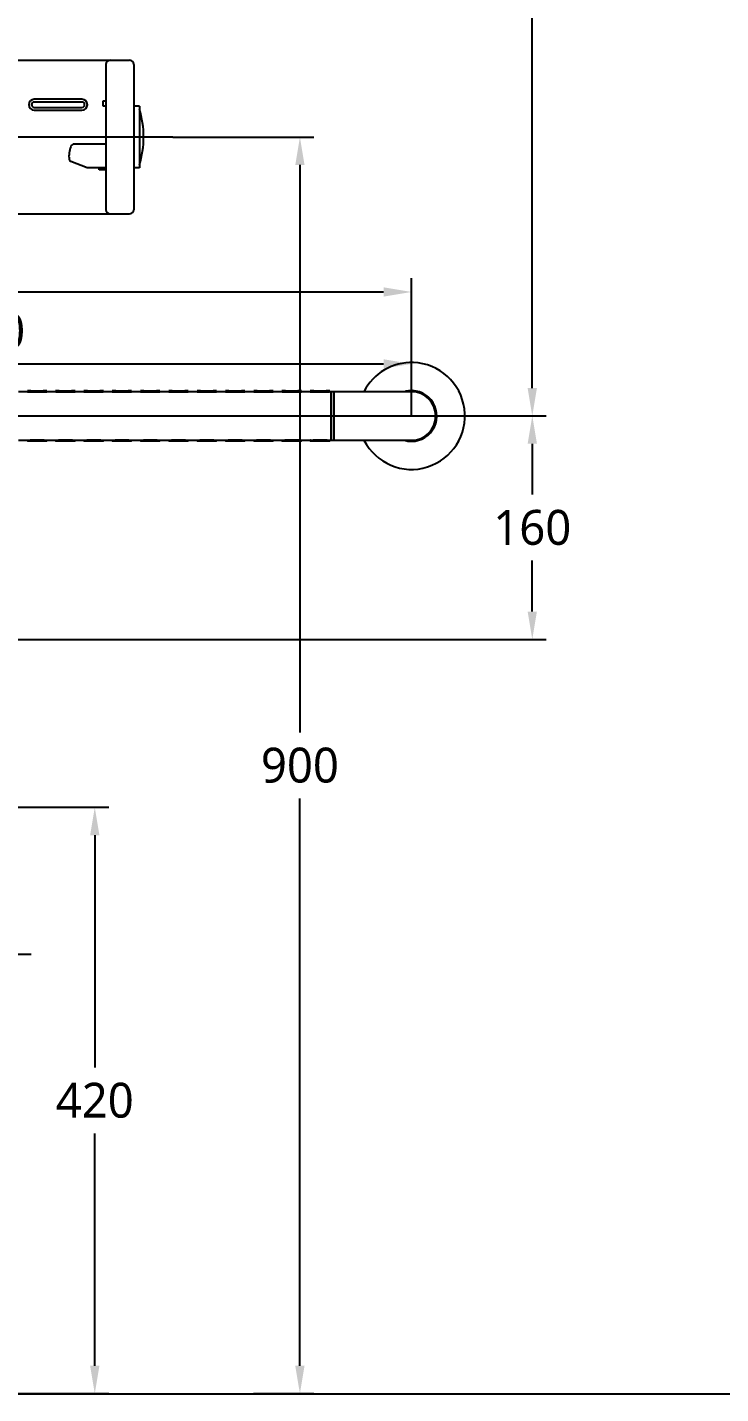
# Model space of a CAD drawing. Extents: x 3814 to 6583, y -1052 to 2311.
# Drawn here: x 4702 to 5199, y -811 to 167 of the extents above; entities that cross this region are included whole.
import ezdxf

# ---------------------------------------------------------------- set-up
doc = ezdxf.new("R2010")
doc.units = 0
doc.header["$LTSCALE"] = 20
doc.header["$MEASUREMENT"] = 0
doc.linetypes.add('CENTERX2', pattern=[20.32, 12.7, -2.54, 2.54, -2.54])
doc.layers.get('0').update_dxf_attribs({"linetype": 'CONTINUOUS'})
doc.layers.get('DEFPOINTS').update_dxf_attribs({"linetype": 'CONTINUOUS'})
for name, color, linetype in [('1', 1, 'CONTINUOUS'), ('10', 7, 'CONTINUOUS'), ('3', 3, 'CONTINUOUS'), ('4', 4, 'CONTINUOUS'), ('6', 6, 'CONTINUOUS')]:
    doc.layers.add(name, color=color, linetype=linetype)
doc.styles.get("Standard").update_dxf_attribs({"font": 'NanumGothic.ttf'})
doc.dimstyles.get("Standard").update_dxf_attribs({"dimtxt": 2.5, "dimasz": 2, "dimexe": 2, "dimexo": 1, "dimgap": 1.5, "dimtad": 1, "dimdec": 0, "dimlfac": 10, "dimrnd": 0.5, "dimzin": 0, "dimdsep": 46, "dimtxsty": 'Standard', "dimcen": 0, "dimclrt": 2, "dimadec": 0, "dimazin": 0, "dimtfac": 1, "dimtdec": 0, "dimtmove": 0, "dimatfit": 3, "dimfxl": 0, "dimtolj": 1, "dimtzin": 0, "dimarcsym": 0})

# ---------------------------------------------------------------- blocks, each defined once
blk = doc.blocks.new('*D107')
at = {"layer": '3', "color": 3, "lineweight": -2}
for p, q in [((4805.93, 88.42), (4907, 88.42)), ((4897, 68.42), (4897, -337.82)), ((4897, -791.27), (4897, -385.04)), ((4863.8, -811.27), (4907, -811.27))]:
    blk.add_line(p, q, dxfattribs=at)
at = {"layer": '3', "color": 3}
for points in [[(4893.66, 68.42), (4900.33, 68.42), (4897, 88.42)], [(4893.66, -791.27), (4900.33, -791.27), (4897, -811.27)]]:
    blk.add_solid(points, dxfattribs=at)
at = {"layer": 'DEFPOINTS', "color": 0}
for p in [(4805.93, 88.42), (4863.8, -811.27), (4897, -811.27)]:
    blk.add_point(p, dxfattribs=at)
at = {"layer": '3', "color": 2, "insert": (4897, -361.43), "char_height": 25, "attachment_point": 5}
blk.add_mtext('\\A1;900', dxfattribs=at)
blk = doc.blocks.new('*D100')
at = {"layer": '3', "color": 3, "lineweight": -2}
for p, q in [((4650.39, -391.42), (4760, -391.42)), ((4750, -411.42), (4750, -577.79)), ((4750, -791.27), (4750, -624.9)), ((4513.51, -811.27), (4760, -811.27))]:
    blk.add_line(p, q, dxfattribs=at)
at = {"layer": '3', "color": 3}
for points in [[(4746.67, -411.42), (4753.33, -411.42), (4750, -391.42)], [(4746.67, -791.27), (4753.33, -791.27), (4750, -811.27)]]:
    blk.add_solid(points, dxfattribs=at)
at = {"layer": 'DEFPOINTS', "color": 0}
for p in [(4650.39, -391.42), (4513.51, -811.27), (4750, -811.27)]:
    blk.add_point(p, dxfattribs=at)
at = {"layer": '3', "color": 2, "insert": (4750, -601.35), "char_height": 25, "attachment_point": 5}
blk.add_mtext('\\A1;420', dxfattribs=at)
blk = doc.blocks.new('*D101')
at = {"layer": '3', "color": 3, "lineweight": -2}
for p, q in [((4236.63, 791.05), (5073.5, 791.05)), ((5063.5, 771.05), (5063.5, 363.6)), ((5063.5, -91.27), (5063.5, 316.38)), ((4291.34, -111.27), (5073.5, -111.27))]:
    blk.add_line(p, q, dxfattribs=at)
at = {"layer": '3', "color": 3}
for points in [[(5060.17, 771.05), (5066.83, 771.05), (5063.5, 791.05)], [(5060.17, -91.27), (5066.83, -91.27), (5063.5, -111.27)]]:
    blk.add_solid(points, dxfattribs=at)
at = {"layer": 'DEFPOINTS', "color": 0}
for p in [(4236.63, 791.05), (4291.34, -111.27), (5063.5, -111.27)]:
    blk.add_point(p, dxfattribs=at)
at = {"layer": '3', "color": 2, "insert": (5063.5, 339.99), "char_height": 25, "attachment_point": 5}
blk.add_mtext('\\A1;900', dxfattribs=at)
blk = doc.blocks.new('*D103')
at = {"layer": '3', "color": 3, "lineweight": -2}
for p, q in [((4367.36, -111.27), (4367.36, -64)), ((4976.97, -111.27), (4976.97, -64)), ((4387.36, -74), (4956.97, -74))]:
    blk.add_line(p, q, dxfattribs=at)
at = {"layer": '3', "color": 3}
for points in [[(4387.36, -70.67), (4387.36, -77.33), (4367.36, -74)], [(4956.97, -70.67), (4956.97, -77.33), (4976.97, -74)]]:
    blk.add_solid(points, dxfattribs=at)
at = {"layer": 'DEFPOINTS', "color": 0}
for p in [(4976.97, -74), (4367.36, -111.27), (4976.97, -111.27)]:
    blk.add_point(p, dxfattribs=at)
at = {"layer": '3', "color": 2, "insert": (4672.17, -50.39), "char_height": 25, "attachment_point": 5}
blk.add_mtext('\\A1;610', dxfattribs=at)
blk = doc.blocks.new('*D104')
at = {"layer": '3', "color": 3, "lineweight": -2}
for p, q in [((4277.37, -86.43), (4277.37, -12.5)), ((4976.97, -111.27), (4976.97, -12.5)), ((4297.37, -22.5), (4956.97, -22.5))]:
    blk.add_line(p, q, dxfattribs=at)
at = {"layer": '3', "color": 3}
for points in [[(4297.37, -19.17), (4297.37, -25.83), (4277.37, -22.5)], [(4956.97, -19.17), (4956.97, -25.83), (4976.97, -22.5)]]:
    blk.add_solid(points, dxfattribs=at)
at = {"layer": 'DEFPOINTS', "color": 0}
for p in [(4976.97, -22.5), (4277.37, -86.43), (4976.97, -111.27)]:
    blk.add_point(p, dxfattribs=at)
at = {"layer": '3', "color": 2, "insert": (4650, 1.02), "char_height": 25, "attachment_point": 5}
blk.add_mtext('\\A1;700', dxfattribs=at)
blk = doc.blocks.new('*D114')
at = {"layer": '3', "color": 3, "lineweight": -2}
for p, q in [((4571.22, -111.17), (5073.5, -111.17)), ((5063.5, -131.17), (5063.5, -167.61)), ((5063.5, -251.27), (5063.5, -214.83)), ((4550.67, -271.27), (5073.5, -271.27))]:
    blk.add_line(p, q, dxfattribs=at)
at = {"layer": '3', "color": 3}
for points in [[(5060.17, -131.17), (5066.83, -131.17), (5063.5, -111.17)], [(5060.17, -251.27), (5066.83, -251.27), (5063.5, -271.27)]]:
    blk.add_solid(points, dxfattribs=at)
at = {"layer": 'DEFPOINTS', "color": 0}
for p in [(4571.22, -111.17), (4550.67, -271.27), (5063.5, -271.27)]:
    blk.add_point(p, dxfattribs=at)
at = {"layer": '3', "color": 2, "insert": (5063.5, -191.22), "char_height": 25, "attachment_point": 5}
blk.add_mtext('\\A1;160', dxfattribs=at)

msp = doc.modelspace()

# ---------------------------------------------------------------- linework, layer by layer
at = {"color": 5, "linetype": 'Continuous', "lineweight": 25}
for p, q in [((4701.72702, -93.8842), (4695.30483, -93.8842)), ((4701.70164, -93.38762), (4701.70164, -93.88887)), ((4704.18601, -93.37337), (4713.12976, -93.37337)), ((4704.18601, -94.04861), (4713.12976, -94.04861)), ((4721.99953, -93.8842), (4715.57735, -93.8842)), ((4715.61413, -93.88887), (4715.61413, -93.38762)), ((4721.97415, -93.38762), (4721.97415, -93.88887)), ((4724.45853, -93.37337), (4733.40228, -93.37337)), ((4724.45853, -94.04861), (4733.40228, -94.04861)), ((4742.27202, -93.8842), (4735.84984, -93.8842)), ((4735.88665, -93.88887), (4735.88665, -93.38762)), ((4742.24664, -93.38762), (4742.24664, -93.88887)), ((4744.73101, -93.37337), (4753.67477, -93.37337)), ((4744.73101, -94.04861), (4753.67477, -94.04861)), ((4762.54454, -93.8842), (4756.12236, -93.8842)), ((4756.15914, -93.88887), (4756.15914, -93.38762)), ((4762.51916, -93.38762), (4762.51916, -93.88887)), ((4765.00353, -93.37337), (4773.94725, -93.37337)), ((4765.00353, -94.04861), (4773.94725, -94.04861)), ((4782.81703, -93.8842), (4776.39484, -93.8842)), ((4776.43166, -93.88887), (4776.43166, -93.38762)), ((4782.79165, -93.38762), (4782.79165, -93.88887)), ((4785.27602, -93.37337), (4794.21977, -93.37337)), ((4785.27602, -94.04861), (4794.21977, -94.04861)), ((4803.08954, -93.8842), (4796.66733, -93.8842)), ((4796.70414, -93.88887), (4796.70414, -93.38762)), ((4803.06413, -93.38762), (4803.06413, -93.88887)), ((4805.54851, -93.37337), (4814.49226, -93.37337)), ((4805.54851, -94.04861), (4814.49226, -94.04861)), ((4823.36203, -93.8842), (4816.93985, -93.8842)), ((4816.97663, -93.88887), (4816.97663, -93.38762)), ((4823.33665, -93.38762), (4823.33665, -93.88887)), ((4825.82102, -93.37337), (4834.76475, -93.37337)), ((4825.82102, -94.04861), (4834.76475, -94.04861)), ((4843.63452, -93.8842), (4837.21234, -93.8842)), ((4837.24912, -93.88887), (4837.24912, -93.38762)), ((4843.60917, -93.38762), (4843.60917, -93.88887)), ((4846.09354, -93.37337), (4855.03729, -93.37337)), ((4846.09354, -94.04861), (4855.03729, -94.04861)), ((4863.90701, -93.8842), (4857.48482, -93.8842)), ((4857.52167, -93.88887), (4857.52167, -93.38762)), ((4863.88166, -93.38762), (4863.88166, -93.88887)), ((4866.36603, -93.37337), (4875.30978, -93.37337)), ((4866.36603, -94.04861), (4875.30978, -94.04861)), ((4884.17955, -93.8842), (4877.75731, -93.8842)), ((4877.79415, -93.88887), (4877.79415, -93.38762)), ((4884.15414, -93.38762), (4884.15414, -93.88887)), ((4886.63852, -93.37337), (4895.58227, -93.37337)), ((4886.63852, -94.04861), (4895.58227, -94.04861)), ((4904.45204, -93.8842), (4898.02986, -93.8842)), ((4898.06664, -93.88887), (4898.06664, -93.38762)), ((4904.42663, -93.38762), (4904.42663, -93.88887)), ((4906.911, -93.37337), (4915.85476, -93.37337)), ((4906.911, -94.04861), (4915.85476, -94.04861)), ((4919.33287, -93.8842), (4918.30235, -93.8842)), ((4918.33913, -93.88887), (4918.33913, -93.38762)), ((4921.3204, -93.8842), (4919.33287, -93.8842)), ((4919.33287, -111.27482), (4919.33287, -93.8842)), ((4919.33287, -128.66545), (4919.33287, -93.88449)), ((4952.12667, -93.8842), (4921.3204, -93.8842)), ((4921.3204, -111.27482), (4921.3204, -93.8842)), ((4921.3204, -93.8842), (4921.3204, -128.66545)), ((4976.9704, -93.8842), (4952.12667, -93.8842)), ((4919.33287, -128.66545), (4919.33287, -111.27482)), ((4921.3204, -128.66545), (4921.3204, -111.27482)), ((4695.31627, -128.66545), (4701.73845, -128.66545)), ((4701.70164, -128.66078), (4701.70164, -129.16203)), ((4704.18601, -128.47255), (4713.12976, -128.47255)), ((4704.18601, -129.14779), (4713.12976, -129.14779)), ((4713.12976, -129.17628), (4704.18601, -129.17628)), ((4715.58875, -128.66545), (4722.01094, -128.66545)), ((4715.61413, -129.16203), (4715.61413, -128.66078)), ((4721.97415, -128.66078), (4721.97415, -129.16203)), ((4724.45853, -128.47255), (4733.40228, -128.47255)), ((4724.45853, -129.14779), (4733.40228, -129.14779)), ((4733.40228, -129.17628), (4724.45853, -129.17628)), ((4735.86127, -128.66545), (4742.28345, -128.66545)), ((4735.88665, -129.16203), (4735.88665, -128.66078)), ((4742.24664, -128.66078), (4742.24664, -129.16203)), ((4744.73101, -128.47255), (4753.67477, -128.47255)), ((4744.73101, -129.14779), (4753.67477, -129.14779)), ((4753.67477, -129.17628), (4744.73101, -129.17628)), ((4756.13376, -128.66545), (4762.55594, -128.66545)), ((4756.15914, -129.16203), (4756.15914, -128.66078)), ((4762.51916, -128.66078), (4762.51916, -129.16203)), ((4765.00353, -128.47255), (4773.94725, -128.47255)), ((4765.00353, -129.14779), (4773.94725, -129.14779)), ((4773.94725, -129.17628), (4765.00353, -129.17628)), ((4776.40625, -128.66545), (4782.82846, -128.66545)), ((4776.43166, -129.16203), (4776.43166, -128.66078)), ((4782.79165, -128.66078), (4782.79165, -129.16203)), ((4785.27602, -128.47255), (4794.21977, -128.47255)), ((4785.27602, -129.14779), (4794.21977, -129.14779)), ((4794.21977, -129.17628), (4785.27602, -129.17628)), ((4796.67876, -128.66545), (4803.10095, -128.66545)), ((4796.70414, -129.16203), (4796.70414, -128.66078)), ((4803.06413, -128.66078), (4803.06413, -129.16203)), ((4805.54851, -128.47255), (4814.49226, -128.47255)), ((4805.54851, -129.14779), (4814.49226, -129.14779)), ((4814.49226, -129.17628), (4805.54851, -129.17628)), ((4816.95125, -128.66545), (4823.37343, -128.66545)), ((4816.97663, -129.16203), (4816.97663, -128.66078)), ((4823.33665, -128.66078), (4823.33665, -129.16203)), ((4825.82102, -128.47255), (4834.76475, -128.47255)), ((4825.82102, -129.14779), (4834.76475, -129.14779)), ((4834.76475, -129.17628), (4825.82102, -129.17628)), ((4837.22377, -128.66545), (4843.64595, -128.66545)), ((4837.24912, -129.16203), (4837.24912, -128.66078)), ((4843.60917, -128.66078), (4843.60917, -129.16203)), ((4846.09354, -128.47255), (4855.03729, -128.47255)), ((4846.09354, -129.14779), (4855.03729, -129.14779)), ((4855.03729, -129.17628), (4846.09354, -129.17628)), ((4857.49626, -128.66545), (4863.91844, -128.66545)), ((4857.52167, -129.16203), (4857.52167, -128.66078)), ((4863.88166, -128.66078), (4863.88166, -129.16203)), ((4866.36603, -128.47255), (4875.30978, -128.47255)), ((4866.36603, -129.14779), (4875.30978, -129.14779)), ((4875.30978, -129.17628), (4866.36603, -129.17628)), ((4877.76874, -128.66545), (4884.19093, -128.66545)), ((4877.79415, -129.16203), (4877.79415, -128.66078)), ((4884.15414, -128.66078), (4884.15414, -129.16203)), ((4886.63852, -128.47255), (4895.58227, -128.47255)), ((4886.63852, -129.14779), (4895.58227, -129.14779)), ((4895.58227, -129.17628), (4886.63852, -129.17628)), ((4898.04123, -128.66545), (4904.46347, -128.66545)), ((4898.06664, -129.16203), (4898.06664, -128.66078)), ((4904.42663, -128.66078), (4904.42663, -129.16203)), ((4906.911, -128.47255), (4915.85476, -128.47255)), ((4906.911, -129.14779), (4915.85476, -129.14779)), ((4915.85476, -129.17628), (4906.911, -129.17628)), ((4918.31378, -128.66545), (4919.33287, -128.66545)), ((4918.33913, -129.16203), (4918.33913, -128.66078)), ((4919.33287, -128.66545), (4921.3204, -128.66545)), ((4921.3204, -128.66545), (4952.12667, -128.66545)), ((4952.12667, -128.66545), (4976.9704, -128.66545))]:
    msp.add_line(p, q, dxfattribs=at)
at = {"color": 5, "linetype": 'Continuous', "lineweight": 25, "flags": 128}
for points in [[(4704.18601, -129.17628), (4703.2353, -129.17519), (4702.4293, -129.1721), (4701.89076, -129.16748), (4701.70164, -129.16203), (4701.89076, -129.15658), (4702.4293, -129.15196), (4703.2353, -129.14887), (4704.18601, -129.14779)], [(4713.12976, -129.14779), (4714.0805, -129.14887), (4714.8865, -129.15196), (4715.42504, -129.15658), (4715.61413, -129.16203), (4715.42504, -129.16748), (4714.8865, -129.1721), (4714.0805, -129.17519), (4713.12976, -129.17628)], [(4724.45853, -129.17628), (4723.50779, -129.17519), (4722.70179, -129.1721), (4722.16325, -129.16748), (4721.97415, -129.16203), (4722.16325, -129.15658), (4722.70179, -129.15196), (4723.50779, -129.14887), (4724.45853, -129.14779)], [(4733.40228, -129.14779), (4734.35298, -129.14887), (4735.15898, -129.15196), (4735.69752, -129.15658), (4735.88665, -129.16203), (4735.69752, -129.16748), (4735.15898, -129.1721), (4734.35298, -129.17519), (4733.40228, -129.17628)], [(4744.73101, -129.17628), (4743.78028, -129.17519), (4742.97431, -129.1721), (4742.43577, -129.16748), (4742.24664, -129.16203), (4742.43577, -129.15658), (4742.97431, -129.15196), (4743.78028, -129.14887), (4744.73101, -129.14779)], [(4753.67477, -129.14779), (4754.6255, -129.14887), (4755.43147, -129.15196), (4755.97004, -129.15658), (4756.15914, -129.16203), (4755.97004, -129.16748), (4755.43147, -129.1721), (4754.6255, -129.17519), (4753.67477, -129.17628)], [(4765.00353, -129.17628), (4764.0528, -129.17519), (4763.24679, -129.1721), (4762.70826, -129.16748), (4762.51916, -129.16203), (4762.70826, -129.15658), (4763.24679, -129.15196), (4764.0528, -129.14887), (4765.00353, -129.14779)], [(4773.94725, -129.14779), (4774.89799, -129.14887), (4775.70399, -129.15196), (4776.24253, -129.15658), (4776.43166, -129.16203), (4776.24253, -129.16748), (4775.70399, -129.1721), (4774.89799, -129.17519), (4773.94725, -129.17628)], [(4785.27602, -129.17628), (4784.32528, -129.17519), (4783.51931, -129.1721), (4782.98074, -129.16748), (4782.79165, -129.16203), (4782.98074, -129.15658), (4783.51931, -129.15196), (4784.32528, -129.14887), (4785.27602, -129.14779)], [(4794.21977, -129.14779), (4795.17051, -129.14887), (4795.97648, -129.15196), (4796.51505, -129.15658), (4796.70414, -129.16203), (4796.51505, -129.16748), (4795.97648, -129.1721), (4795.17051, -129.17519), (4794.21977, -129.17628)], [(4805.54851, -129.17628), (4804.5978, -129.17519), (4803.7918, -129.1721), (4803.25326, -129.16748), (4803.06413, -129.16203), (4803.25326, -129.15658), (4803.7918, -129.15196), (4804.5978, -129.14887), (4805.54851, -129.14779)], [(4814.49226, -129.14779), (4815.44299, -129.14887), (4816.249, -129.15196), (4816.78753, -129.15658), (4816.97663, -129.16203), (4816.78753, -129.16748), (4816.249, -129.1721), (4815.44299, -129.17519), (4814.49226, -129.17628)], [(4825.82102, -129.17628), (4824.87029, -129.17519), (4824.06429, -129.1721), (4823.52575, -129.16748), (4823.33665, -129.16203), (4823.52575, -129.15658), (4824.06429, -129.15196), (4824.87029, -129.14887), (4825.82102, -129.14779)], [(4834.76475, -129.14779), (4835.71548, -129.14887), (4836.52151, -129.15196), (4837.06005, -129.15658), (4837.24912, -129.16203), (4837.06005, -129.16748), (4836.52151, -129.1721), (4835.71548, -129.17519), (4834.76475, -129.17628)], [(4846.09354, -129.17628), (4845.14281, -129.17519), (4844.33678, -129.1721), (4843.79824, -129.16748), (4843.60917, -129.16203), (4843.79824, -129.15658), (4844.33678, -129.15196), (4845.14281, -129.14887), (4846.09354, -129.14779)], [(4855.03729, -129.14779), (4855.98797, -129.14887), (4856.794, -129.15196), (4857.33254, -129.15658), (4857.52167, -129.16203), (4857.33254, -129.16748), (4856.794, -129.1721), (4855.98797, -129.17519), (4855.03729, -129.17628)], [(4866.36603, -129.17628), (4865.41529, -129.17519), (4864.60932, -129.1721), (4864.07078, -129.16748), (4863.88166, -129.16203), (4864.07078, -129.15658), (4864.60932, -129.15196), (4865.41529, -129.14887), (4866.36603, -129.14779)], [(4875.30978, -129.14779), (4876.26052, -129.14887), (4877.06649, -129.15196), (4877.60503, -129.15658), (4877.79415, -129.16203), (4877.60503, -129.16748), (4877.06649, -129.1721), (4876.26052, -129.17519), (4875.30978, -129.17628)], [(4886.63852, -129.17628), (4885.68778, -129.17519), (4884.88181, -129.1721), (4884.34327, -129.16748), (4884.15414, -129.16203), (4884.34327, -129.15658), (4884.88181, -129.15196), (4885.68778, -129.14887), (4886.63852, -129.14779)], [(4895.58227, -129.14779), (4896.533, -129.14887), (4897.33898, -129.15196), (4897.87751, -129.15658), (4898.06664, -129.16203), (4897.87751, -129.16748), (4897.33898, -129.1721), (4896.533, -129.17519), (4895.58227, -129.17628)], [(4906.911, -129.17628), (4905.96027, -129.17519), (4905.1543, -129.1721), (4904.61576, -129.16748), (4904.42663, -129.16203), (4904.61576, -129.15658), (4905.1543, -129.15196), (4905.96027, -129.14887), (4906.911, -129.14779)], [(4915.85476, -129.14779), (4916.80549, -129.14887), (4917.61146, -129.15196), (4918.15006, -129.15658), (4918.33913, -129.16203), (4918.15006, -129.16748), (4917.61146, -129.1721), (4916.80549, -129.17519), (4915.85476, -129.17628)]]:
    msp.add_lwpolyline(points, dxfattribs=at)
at = {"color": 5, "linetype": 'Continuous', "lineweight": 25}
for centre, radius, start, end in [((4976.97039, -111.27483), 38.25938, 87.94728275, 152.96430821), ((4976.97039, -111.27483), 38.25938, 207.03569179, 87.94728275), ((4703.56491, -201.69784), 108.32625, 89.67148801, 90.98556961), ((4713.7509, -201.69141), 108.31982, 89.01439139, 90.32855099), ((4723.83739, -201.69141), 108.31982, 89.67144901, 90.98560861), ((4734.02338, -201.69784), 108.32625, 89.01443039, 90.32851199), ((4744.10991, -201.69633), 108.32474, 89.67147889, 90.98557874), ((4754.29589, -201.69331), 108.32172, 89.01440291, 90.32853946), ((4764.3824, -201.69141), 108.31982, 89.67144901, 90.98560861), ((4774.56837, -201.69871), 108.32711, 89.01443173, 90.32851848), ((4784.65489, -201.69331), 108.32172, 89.67146054, 90.98559709), ((4794.8409, -201.69331), 108.32172, 89.01440291, 90.32853946), ((4804.92741, -201.69784), 108.32625, 89.67148801, 90.98556961), ((4815.11339, -201.69141), 108.31982, 89.01439139, 90.32855099), ((4825.19989, -201.69141), 108.31982, 89.67144901, 90.98560861), ((4835.38591, -201.68648), 108.31489, 89.01436151, 90.32858086), ((4845.47238, -201.68648), 108.31489, 89.67141914, 90.98563849), ((4855.65838, -201.69934), 108.32775, 89.01443951, 90.32850286), ((4865.74492, -201.69633), 108.32474, 89.67147889, 90.98557874), ((4875.93089, -201.69633), 108.32474, 89.01442126, 90.32852111), ((4886.01741, -201.69633), 108.32474, 89.67147889, 90.98557874), ((4896.20338, -201.69633), 108.32474, 89.01442126, 90.32852111), ((4906.2899, -201.69633), 108.32474, 89.67147889, 90.98557874), ((4916.4759, -201.69028), 108.31869, 89.01438456, 90.32855781), ((4976.97039, -111.27483), 18.13594, 87.94728275, 106.48297014), ((4976.97039, -111.27483), 18.13594, 253.51702986, 87.94728275), ((4976.97039, -111.27483), 17.39063, 0, 90), ((4976.97039, -111.27483), 17.39062, 270, 0)]:
    msp.add_arc(centre, radius, start, end, dxfattribs=at)
for points, knots in [([(4701.72702, -93.88751), (4701.72213, -93.88648), (4701.69432, -93.88064), (4701.9169, -93.90896), (4702.38359, -93.96175), (4703.07727, -94.01967), (4703.71623, -94.0463), (4704.09066, -94.04814), (4704.18601, -94.04861)], [0, 0, 0, 0, 0.046437153, 0.264388668, 0.483116526, 0.703780449, 0.924571763, 1, 1, 1, 1]), ([(4713.12976, -94.04861), (4713.40735, -94.04475), (4713.96245, -94.03704), (4714.7056, -93.98309), (4715.26162, -93.92574), (4715.57374, -93.88633), (4715.57641, -93.88839), (4715.57735, -93.88912)], [0, 0, 0, 0, 0.218970528, 0.437883751, 0.658210548, 0.879474099, 1, 1, 1, 1]), ([(4721.99953, -93.88751), (4721.99464, -93.88648), (4721.96676, -93.88064), (4722.18945, -93.90896), (4722.65607, -93.96176), (4723.34979, -94.01967), (4723.98875, -94.0463), (4724.36318, -94.04814), (4724.45853, -94.04861)], [0, 0, 0, 0, 0.046437393, 0.264390082, 0.483112489, 0.703781765, 0.924572098, 1, 1, 1, 1]), ([(4733.40228, -94.04861), (4733.67985, -94.04475), (4734.23495, -94.03704), (4734.97812, -93.98309), (4735.53411, -93.92574), (4735.84623, -93.88633), (4735.8489, -93.88839), (4735.84984, -93.88912)], [0, 0, 0, 0, 0.218964153, 0.437885547, 0.658208469, 0.879473366, 1, 1, 1, 1]), ([(4742.27202, -93.88751), (4742.26714, -93.88648), (4742.23932, -93.88064), (4742.46191, -93.90896), (4742.92857, -93.96176), (4743.62227, -94.01967), (4744.26123, -94.0463), (4744.63567, -94.04814), (4744.73101, -94.04861)], [0, 0, 0, 0, 0.0464370674, 0.264388178, 0.483111151, 0.7037809979, 0.9245719026, 1, 1, 1, 1]), ([(4753.67477, -94.04861), (4753.95235, -94.04475), (4754.50746, -94.03704), (4755.25061, -93.98309), (4755.80663, -93.92574), (4756.11874, -93.88633), (4756.12141, -93.88839), (4756.12236, -93.88912)], [0, 0, 0, 0, 0.218970528, 0.437883751, 0.658210548, 0.879474099, 1, 1, 1, 1]), ([(4762.54454, -93.88751), (4762.53964, -93.88648), (4762.51177, -93.88064), (4762.73446, -93.90896), (4763.20108, -93.96176), (4763.89479, -94.01967), (4764.53375, -94.0463), (4764.90819, -94.04814), (4765.00353, -94.04861)], [0, 0, 0, 0, 0.046437393, 0.264390082, 0.483112489, 0.703781765, 0.924572098, 1, 1, 1, 1]), ([(4773.94725, -94.04861), (4774.22484, -94.04475), (4774.77994, -94.03704), (4775.5231, -93.98309), (4776.07911, -93.92574), (4776.39123, -93.88633), (4776.3939, -93.88839), (4776.39484, -93.88912)], [0, 0, 0, 0, 0.218970528, 0.437883751, 0.658210548, 0.879474099, 1, 1, 1, 1]), ([(4782.81703, -93.88751), (4782.81213, -93.88648), (4782.78425, -93.88064), (4783.00695, -93.90896), (4783.47356, -93.96176), (4784.16728, -94.01967), (4784.80624, -94.0463), (4785.18067, -94.04814), (4785.27602, -94.04861)], [0, 0, 0, 0, 0.046437393, 0.264390082, 0.483112489, 0.703781765, 0.924572098, 1, 1, 1, 1]), ([(4794.21977, -94.04861), (4794.49736, -94.04475), (4795.05246, -94.03704), (4795.79562, -93.98309), (4796.3516, -93.92574), (4796.66372, -93.88633), (4796.66639, -93.88839), (4796.66733, -93.88912)], [0, 0, 0, 0, 0.21897167, 0.437886035, 0.658208765, 0.87947347, 1, 1, 1, 1]), ([(4803.08954, -93.88751), (4803.08465, -93.88648), (4803.05677, -93.88064), (4803.27946, -93.90896), (4803.74608, -93.96175), (4804.43978, -94.01968), (4805.07874, -94.0463), (4805.45317, -94.04814), (4805.54851, -94.04861)], [0, 0, 0, 0, 0.046437702, 0.264391838, 0.483115696, 0.703780104, 0.924579395, 1, 1, 1, 1]), ([(4814.49226, -94.04861), (4814.76985, -94.04475), (4815.32495, -94.03704), (4816.0681, -93.98309), (4816.62412, -93.92574), (4816.93624, -93.88633), (4816.93891, -93.88839), (4816.93985, -93.88912)], [0, 0, 0, 0, 0.218970528, 0.437883751, 0.658210548, 0.879474099, 1, 1, 1, 1]), ([(4823.36203, -93.88751), (4823.35714, -93.88648), (4823.32926, -93.88064), (4823.55195, -93.90896), (4824.01857, -93.96176), (4824.71228, -94.01967), (4825.35124, -94.0463), (4825.72568, -94.04814), (4825.82102, -94.04861)], [0, 0, 0, 0, 0.046437393, 0.264390082, 0.483112489, 0.703781765, 0.924572098, 1, 1, 1, 1]), ([(4834.76475, -94.04861), (4835.04233, -94.04475), (4835.59744, -94.03704), (4836.34062, -93.98309), (4836.89663, -93.92574), (4837.20877, -93.88633), (4837.21141, -93.88839), (4837.21234, -93.88912)], [0, 0, 0, 0, 0.218969129, 0.437887791, 0.658213179, 0.879475316, 1, 1, 1, 1]), ([(4843.63452, -93.88751), (4843.62962, -93.88648), (4843.60174, -93.88064), (4843.82448, -93.90896), (4844.29108, -93.96175), (4844.98478, -94.01968), (4845.62375, -94.0463), (4845.9982, -94.04814), (4846.09354, -94.04861)], [0, 0, 0, 0, 0.04643724, 0.264391352, 0.483113037, 0.703775251, 0.924572347, 1, 1, 1, 1]), ([(4855.03729, -94.04861), (4855.31486, -94.04475), (4855.86995, -94.03704), (4856.61311, -93.98309), (4857.16912, -93.92574), (4857.48126, -93.88633), (4857.48389, -93.88839), (4857.48482, -93.88912)], [0, 0, 0, 0, 0.21895709, 0.437879127, 0.658207911, 0.879473458, 1, 1, 1, 1]), ([(4863.90701, -93.88751), (4863.90213, -93.88648), (4863.87438, -93.88064), (4864.09691, -93.90896), (4864.56358, -93.96175), (4865.25727, -94.01968), (4865.89624, -94.0463), (4866.27068, -94.04814), (4866.36603, -94.04861)], [0, 0, 0, 0, 0.046436589, 0.264387544, 0.483110361, 0.703773717, 0.924571957, 1, 1, 1, 1]), ([(4875.30978, -94.04861), (4875.58737, -94.04475), (4876.14247, -94.03705), (4876.8856, -93.98309), (4877.44161, -93.92574), (4877.75375, -93.88633), (4877.75638, -93.88839), (4877.75731, -93.88912)], [0, 0, 0, 0, 0.2189721237, 0.4378801027, 0.658208504, 0.8794736673, 1, 1, 1, 1]), ([(4884.17955, -93.88751), (4884.17466, -93.88648), (4884.14678, -93.88064), (4884.36944, -93.90896), (4884.83607, -93.96176), (4885.52979, -94.01967), (4886.16875, -94.0463), (4886.54317, -94.04814), (4886.63852, -94.04861)], [0, 0, 0, 0, 0.046437547, 0.264388813, 0.483111942, 0.703788279, 0.924571849, 1, 1, 1, 1]), ([(4895.58227, -94.04861), (4895.85986, -94.04475), (4896.41495, -94.03705), (4897.15809, -93.98309), (4897.71411, -93.92574), (4898.0262, -93.88633), (4898.02891, -93.88839), (4898.02986, -93.88912)], [0, 0, 0, 0, 0.2189719281, 0.4378797114, 0.6582079158, 0.8794728813, 1, 1, 1, 1]), ([(4904.45204, -93.88751), (4904.44715, -93.88648), (4904.41927, -93.88064), (4904.64192, -93.90896), (4905.10855, -93.96176), (4905.80228, -94.01967), (4906.44123, -94.0463), (4906.81566, -94.04814), (4906.911, -94.04861)], [0, 0, 0, 0, 0.046437547, 0.264388813, 0.483111942, 0.703788279, 0.924571849, 1, 1, 1, 1]), ([(4915.85476, -94.04861), (4916.13234, -94.04475), (4916.68745, -94.03704), (4917.43063, -93.98309), (4917.98659, -93.92574), (4918.29869, -93.88633), (4918.30139, -93.88839), (4918.30235, -93.88912)], [0, 0, 0, 0, 0.218971217, 0.437891967, 0.658209026, 0.879473273, 1, 1, 1, 1]), ([(4701.73845, -128.66053), (4701.72556, -128.66164), (4701.68434, -128.66517), (4701.91191, -128.62889), (4702.38495, -128.56726), (4703.07689, -128.50395), (4703.71626, -128.47504), (4704.09067, -128.47306), (4704.18601, -128.47255)], [0, 0, 0, 0, 0.094163597, 0.301206492, 0.508986915, 0.718606418, 0.928346998, 1, 1, 1, 1]), ([(4713.12976, -128.47255), (4713.40742, -128.47673), (4713.96265, -128.48508), (4714.70481, -128.54375), (4715.26464, -128.6088), (4715.59273, -128.65844), (4715.58997, -128.66101), (4715.58875, -128.66214)], [0, 0, 0, 0, 0.208001224, 0.415947988, 0.625237525, 0.835416853, 1, 1, 1, 1]), ([(4722.01094, -128.66053), (4721.99805, -128.66164), (4721.95682, -128.66517), (4722.18444, -128.62889), (4722.65743, -128.56726), (4723.34941, -128.50395), (4723.98877, -128.47504), (4724.36319, -128.47306), (4724.45853, -128.47255)], [0, 0, 0, 0, 0.094163239, 0.301207384, 0.508982763, 0.718607486, 0.92834727, 1, 1, 1, 1]), ([(4733.40228, -128.47255), (4733.67992, -128.47673), (4734.23515, -128.48508), (4734.97732, -128.54375), (4735.53713, -128.6088), (4735.86521, -128.65844), (4735.86247, -128.66101), (4735.86127, -128.66214)], [0, 0, 0, 0, 0.207995017, 0.415949391, 0.625235094, 0.835415547, 1, 1, 1, 1]), ([(4742.28345, -128.66053), (4742.27057, -128.66164), (4742.22934, -128.66517), (4742.45692, -128.62889), (4742.92992, -128.56726), (4743.6219, -128.50395), (4744.26126, -128.47504), (4744.63567, -128.47306), (4744.73101, -128.47255)], [0, 0, 0, 0, 0.094163431, 0.301205962, 0.508981764, 0.718606913, 0.928347124, 1, 1, 1, 1]), ([(4753.67477, -128.47255), (4753.95242, -128.47673), (4754.50765, -128.48508), (4755.24981, -128.54375), (4755.80965, -128.6088), (4756.13774, -128.65844), (4756.13497, -128.66101), (4756.13376, -128.66214)], [0, 0, 0, 0, 0.208001224, 0.415947988, 0.625237525, 0.835416853, 1, 1, 1, 1]), ([(4762.55594, -128.66053), (4762.54305, -128.66164), (4762.50183, -128.66517), (4762.72945, -128.62889), (4763.20244, -128.56726), (4763.89441, -128.50395), (4764.53378, -128.47504), (4764.90819, -128.47306), (4765.00353, -128.47255)], [0, 0, 0, 0, 0.094163239, 0.301207384, 0.508982763, 0.718607486, 0.92834727, 1, 1, 1, 1]), ([(4773.94725, -128.47255), (4774.22491, -128.47673), (4774.78014, -128.48508), (4775.5223, -128.54375), (4776.08214, -128.6088), (4776.41022, -128.65844), (4776.40746, -128.66101), (4776.40625, -128.66214)], [0, 0, 0, 0, 0.208001224, 0.415947988, 0.625237525, 0.835416853, 1, 1, 1, 1]), ([(4782.82846, -128.66053), (4782.81556, -128.66164), (4782.77429, -128.66517), (4783.00194, -128.62889), (4783.47492, -128.56726), (4784.1669, -128.50395), (4784.80627, -128.47504), (4785.18068, -128.47306), (4785.27602, -128.47255)], [0, 0, 0, 0, 0.094163624, 0.301207681, 0.508982972, 0.718607605, 0.9283473, 1, 1, 1, 1]), ([(4794.21977, -128.47255), (4794.49742, -128.47673), (4795.05266, -128.48508), (4795.79482, -128.54375), (4796.35462, -128.6088), (4796.6827, -128.65844), (4796.67997, -128.66101), (4796.67876, -128.66214)], [0, 0, 0, 0, 0.208002166, 0.415949872, 0.625235403, 0.835415683, 1, 1, 1, 1]), ([(4803.10095, -128.66053), (4803.08806, -128.66164), (4803.04683, -128.66517), (4803.27445, -128.62889), (4803.74744, -128.56726), (4804.4394, -128.50395), (4805.07876, -128.47504), (4805.45318, -128.47306), (4805.54851, -128.47255)], [0, 0, 0, 0, 0.094163833, 0.301209284, 0.508985973, 0.718606002, 0.928354226, 1, 1, 1, 1]), ([(4814.49226, -128.47255), (4814.76991, -128.47673), (4815.32515, -128.48508), (4816.0673, -128.54375), (4816.62714, -128.6088), (4816.95523, -128.65844), (4816.95247, -128.66101), (4816.95125, -128.66214)], [0, 0, 0, 0, 0.208001224, 0.415947988, 0.625237525, 0.835416853, 1, 1, 1, 1]), ([(4823.37343, -128.66053), (4823.36055, -128.66164), (4823.31932, -128.66517), (4823.54694, -128.62889), (4824.01993, -128.56726), (4824.71191, -128.50395), (4825.35127, -128.47504), (4825.72568, -128.47306), (4825.82102, -128.47255)], [0, 0, 0, 0, 0.094163239, 0.301207384, 0.508982763, 0.718607486, 0.92834727, 1, 1, 1, 1]), ([(4834.76475, -128.47255), (4835.0424, -128.47673), (4835.59764, -128.48508), (4836.33982, -128.54375), (4836.89966, -128.6088), (4837.22775, -128.65844), (4837.22498, -128.66101), (4837.22377, -128.66214)], [0, 0, 0, 0, 0.207999873, 0.415951783, 0.62523996, 0.835417922, 1, 1, 1, 1]), ([(4843.64595, -128.66053), (4843.63305, -128.66164), (4843.59178, -128.66517), (4843.81947, -128.62889), (4844.29244, -128.56726), (4844.98441, -128.50395), (4845.62378, -128.47504), (4845.9982, -128.47306), (4846.09354, -128.47255)], [0, 0, 0, 0, 0.094163328, 0.301208772, 0.508983411, 0.718601371, 0.928347525, 1, 1, 1, 1]), ([(4855.03729, -128.47255), (4855.31493, -128.47673), (4855.87015, -128.48508), (4856.61231, -128.54375), (4857.17215, -128.6088), (4857.50023, -128.65844), (4857.49747, -128.66101), (4857.49626, -128.66214)], [0, 0, 0, 0, 0.207988277, 0.415943231, 0.625234472, 0.835415512, 1, 1, 1, 1]), ([(4863.91844, -128.66053), (4863.90556, -128.66164), (4863.86438, -128.66517), (4864.09193, -128.62889), (4864.56494, -128.56726), (4865.25689, -128.50395), (4865.89627, -128.47504), (4866.27069, -128.47306), (4866.36603, -128.47255)], [0, 0, 0, 0, 0.094162944, 0.301205334, 0.508980995, 0.718599986, 0.928347172, 1, 1, 1, 1]), ([(4875.30978, -128.47255), (4875.58744, -128.47673), (4876.14266, -128.48508), (4876.8848, -128.54375), (4877.44463, -128.6088), (4877.77272, -128.65844), (4877.76996, -128.66101), (4877.76874, -128.66214)], [0, 0, 0, 0, 0.208002575, 0.415944194, 0.62523509, 0.835415783, 1, 1, 1, 1]), ([(4884.19093, -128.66053), (4884.17805, -128.66164), (4884.13686, -128.66517), (4884.36442, -128.62889), (4884.83743, -128.56726), (4885.52942, -128.50395), (4886.16877, -128.47504), (4886.54318, -128.47306), (4886.63852, -128.47255)], [0, 0, 0, 0, 0.094163151, 0.301205998, 0.508982116, 0.718613601, 0.928347014, 1, 1, 1, 1]), ([(4895.58227, -128.47255), (4895.85992, -128.47673), (4896.41515, -128.48508), (4897.15729, -128.54375), (4897.71712, -128.6088), (4898.04521, -128.65844), (4898.04245, -128.66101), (4898.04123, -128.66214)], [0, 0, 0, 0, 0.208002575, 0.415944194, 0.62523509, 0.835415783, 1, 1, 1, 1]), ([(4904.46347, -128.66053), (4904.45057, -128.66164), (4904.40931, -128.66517), (4904.63692, -128.62889), (4905.10991, -128.56726), (4905.80191, -128.50395), (4906.44126, -128.47504), (4906.81566, -128.47306), (4906.911, -128.47255)], [0, 0, 0, 0, 0.094163919, 0.30120659, 0.508982533, 0.718613839, 0.928347075, 1, 1, 1, 1]), ([(4915.85476, -128.47255), (4916.13241, -128.47673), (4916.68765, -128.48508), (4917.42983, -128.54375), (4917.98961, -128.60881), (4918.31768, -128.65844), (4918.31497, -128.66101), (4918.31378, -128.66214)], [0, 0, 0, 0, 0.208001757, 0.41595555, 0.625235716, 0.835415582, 1, 1, 1, 1])]:
    msp.add_open_spline(points, degree=3, knots=knots, dxfattribs=at)
at = {"layer": '1'}
msp.add_line((4805.93342, 88.42024), (4596.6205, 88.42024), dxfattribs=at)
at = {"layer": '10', "color": 1, "linetype": 'CENTERX2', "lineweight": 18}
msp.add_line((4300.8251, -111.27483), (4999.21083, -111.27483), dxfattribs=at)
at = {"layer": '4'}
for p, q in [((4631, 143.42024), (4761, 143.42024)), ((4758, 140.42024), (4758, 36.42024)), ((4761, 143.42024), (4775, 143.42024)), ((4778, 140.42024), (4778, 36.42024)), ((4755.90626, 114.43608), (4758, 114.43608)), ((4755.90626, 110.42024), (4755.90626, 114.43608)), ((4758, 110.42024), (4755.90626, 110.42024)), ((4782, 110.42024), (4778, 110.42024)), ((4782, 110.42024), (4782, 66.42024)), ((4758, 83.42024), (4735.54507, 83.42024)), ((4744.51266, 66.42024), (4732.97084, 70.84424)), ((4758, 66.42024), (4744.51266, 66.42024)), ((4753.15293, 64.87543), (4753.15293, 66.42024)), ((4758, 64.87543), (4753.15293, 64.87543)), ((4782, 66.42024), (4778, 66.42024)), ((4631, 33.42024), (4761, 33.42024)), ((4761, 33.42024), (4775, 33.42024))]:
    msp.add_line(p, q, dxfattribs=at)
for points in [[(4740.83823, 107.69091, 1), (4740.83823, 115.4696), (4706.61692, 115.4696, 1), (4706.61692, 107.69091)], [(4740.83823, 109.69091, 1), (4740.83823, 113.4696), (4706.61692, 113.4696, 1), (4706.61692, 109.69091)]]:
    msp.add_lwpolyline(points, format="xyb", close=True, dxfattribs=at)
for centre, radius, start, end in [((4761, 140.42024), 3, 90, 180), ((4775, 140.42024), 3, 0, 90), ((4716.82345, 88.42024), 68.17612, 342.94090658, 17.05909342), ((4750.0674, 74.92024), 18.52895, 159.25697235, 187.67844625), ((4735.54507, 80.42024), 3, 90, 159.25697235), ((4733.68666, 72.71175), 2, 187.67844625, 249.02807834), ((4761, 36.42024), 3, 180, 270), ((4775, 36.42024), 3, 270, 0)]:
    msp.add_arc(centre, radius, start, end, dxfattribs=at)
at = {"layer": '6'}
msp.add_line((3976, -811.27483), (6571.2163, -811.27483), dxfattribs=at)

# ---------------------------------------------------------------- dimensions: what is measured, and where the dimension line sits
at = {"layer": '3'}
for base, p1, p2, picture, middle in [((5063.5, -111.27483), (4236.62664, 791.05017), (4291.34252, -111.27483), '*D101', (5063.5, 339.99025)), ((4896.99569, -811.27483), (4805.93342, 88.42024), (4863.8012, -811.27483), '*D107', (4896.99569, -361.42729))]:
    dim = msp.add_linear_dim(base=base, p1=p1, p2=p2, angle=90, text='900', dimstyle='Standard', override={"dimtxt": 25, "dimasz": 20, "dimexe": 10, "dimexo": 0, "dimgap": 10, "dimtih": 1, "dimtoh": 1, "dimdec": 4, "dimlfac": 1, "dimzin": 8, "dimclrd": 3, "dimclre": 3, "dimtdec": 4, "dimarcsym": 1}, dxfattribs=at)
    dim.commit()
    dim.dimension.update_dxf_attribs({"geometry": picture, "text_midpoint": middle, "dimtype": 160})
for base, p1, text, picture, middle in [((4976.97039, -22.5), (4277.37039, -86.43108), '700', '*D104', (4650, -22.5)), ((4976.97039, -74), (4367.36439, -111.27483), '610', '*D103', (4672.16739, -74))]:
    dim = msp.add_linear_dim(base=base, p1=p1, p2=(4976.97039, -111.27483), text=text, dimstyle='Standard', override={"dimtxt": 25, "dimasz": 20, "dimexe": 10, "dimexo": 0, "dimgap": 10, "dimtih": 1, "dimtoh": 1, "dimdec": 4, "dimlfac": 1, "dimzin": 8, "dimclrd": 3, "dimclre": 3, "dimtdec": 4, "dimarcsym": 1}, dxfattribs=at)
    dim.commit()
    dim.dimension.update_dxf_attribs({"geometry": picture, "text_midpoint": middle, "dimtype": 160})
for base, p1, p2, picture, middle in [((5063.5, -271.27391), (4571.22231, -111.17225), (4550.66884, -271.27391), '*D114', (5063.5, -191.22308)), ((4750, -811.27483), (4650.39383, -391.42256), (4513.50579, -811.27483), '*D100', (4750, -601.34869))]:
    dim = msp.add_linear_dim(base=base, p1=p1, p2=p2, angle=90, dimstyle='Standard', override={"dimtxt": 25, "dimasz": 20, "dimexe": 10, "dimexo": 0, "dimgap": 10, "dimtih": 1, "dimtoh": 1, "dimdec": 4, "dimlfac": 1, "dimzin": 8, "dimclrd": 3, "dimclre": 3, "dimtdec": 4, "dimarcsym": 1}, dxfattribs=at)
    dim.commit()
    dim.dimension.update_dxf_attribs({"geometry": picture, "text_midpoint": middle, "dimtype": 160})

# ---------------------------------------------------------------- leaders
msp.add_leader([(4365.5, -391.42256), (4398.5, -496.5), (4704.5, -496.5)], dimstyle='Standard', override={"dimtxt": 25, "dimasz": 20, "dimexe": 10, "dimexo": 0, "dimgap": 10, "dimtad": 0, "dimdec": 4, "dimlfac": 1, "dimzin": 8, "dimclrd": 3, "dimclre": 3, "dimtdec": 4}, dxfattribs=at)

doc.saveas('drawing.dxf')
